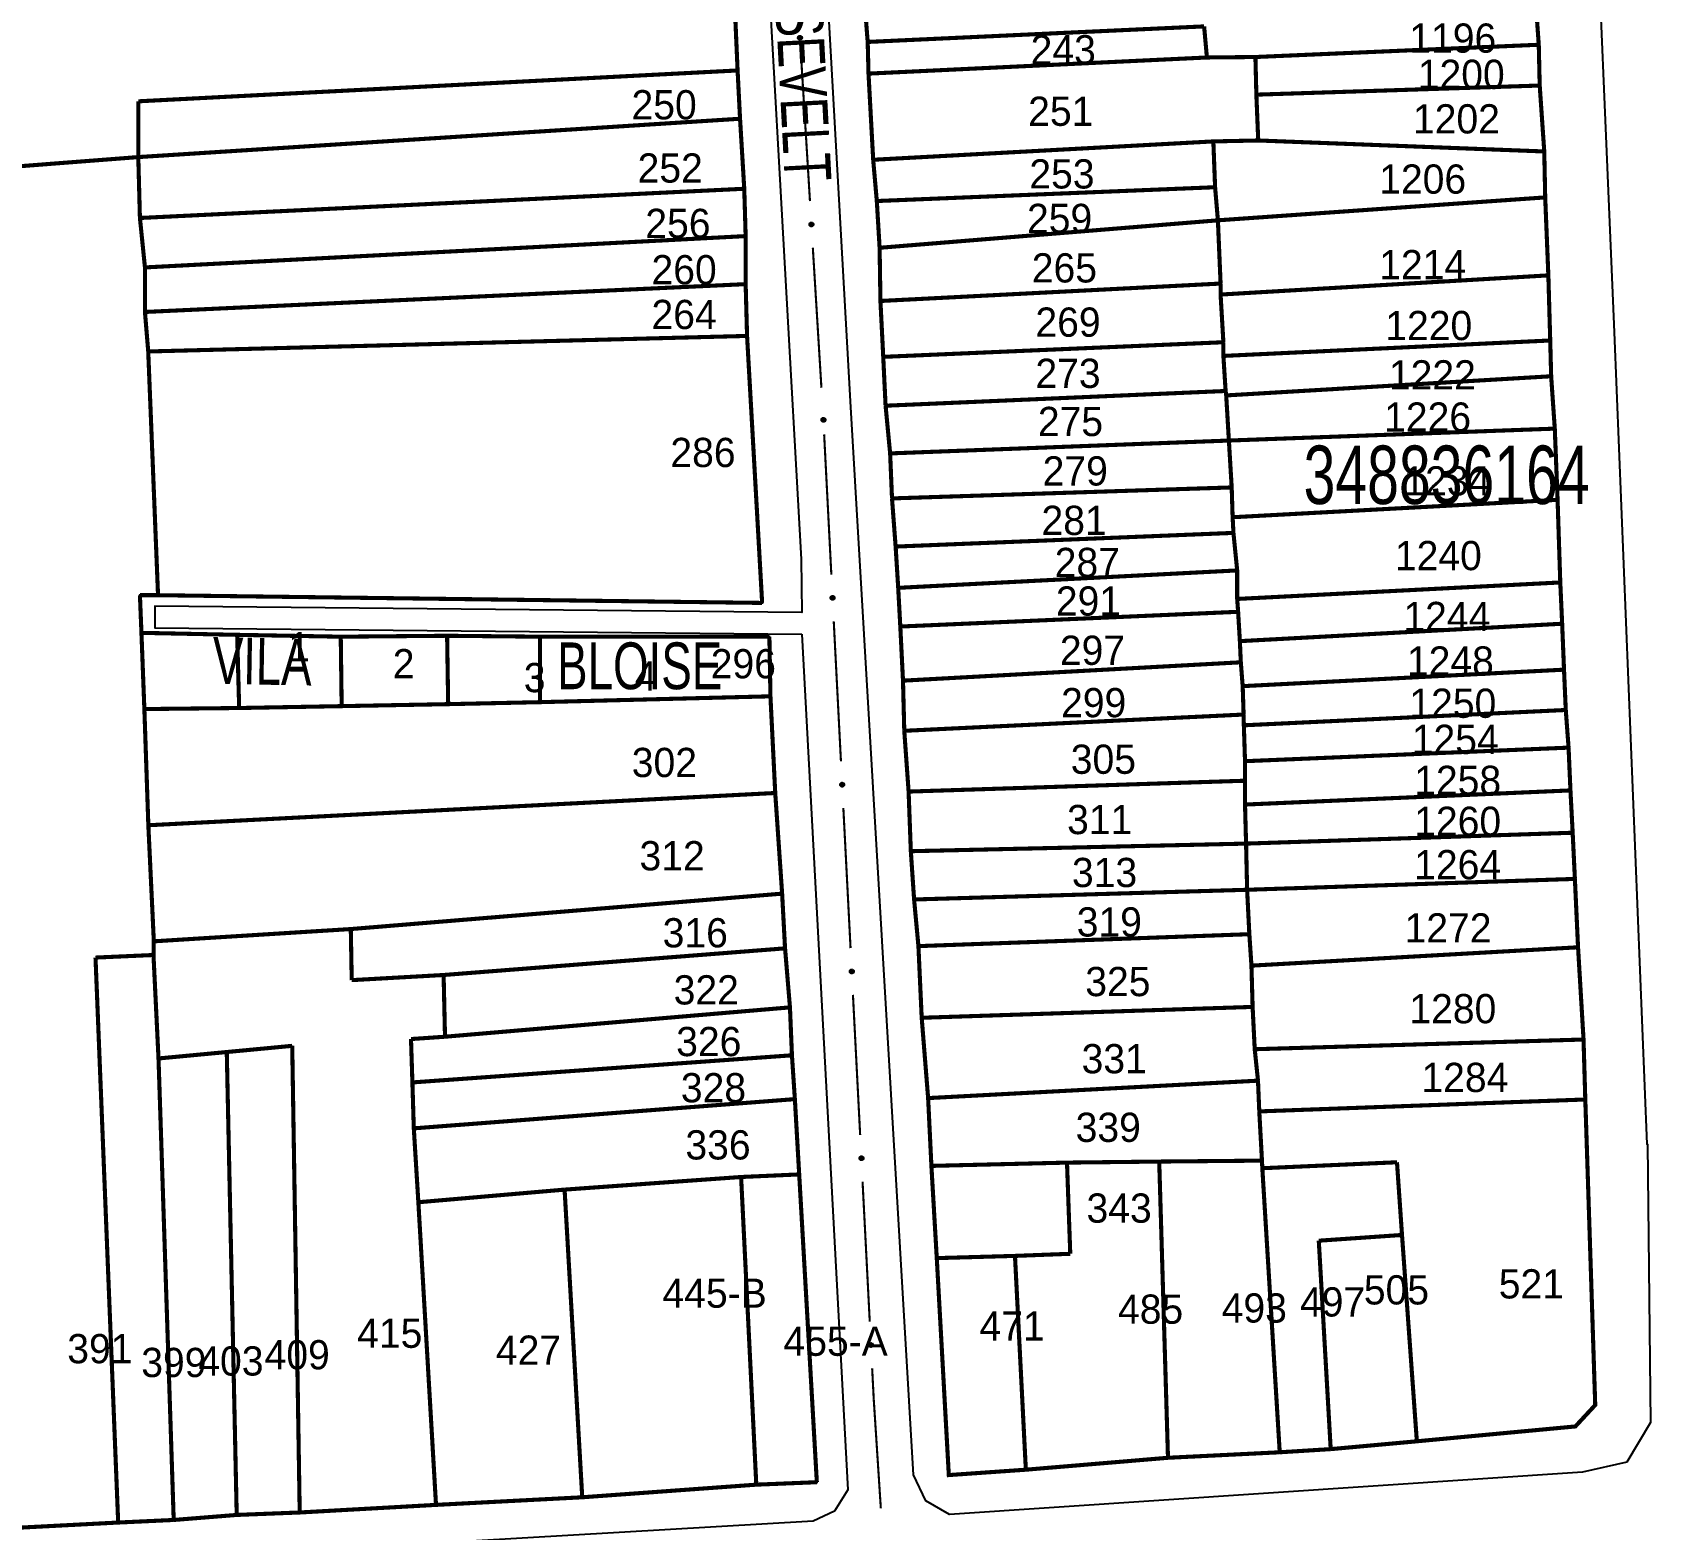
# Model space of a CAD drawing. Extents: x 202481 to 204056, y 4838981 to 4840330.
# Drawn here: x 202604.7 to 202743.1, y 4839503.7 to 4839631.7 of the extents above; entities that cross this region are included whole.
import ezdxf
from ezdxf.enums import TextEntityAlignment as Align

# ---------------------------------------------------------------- set-up
doc = ezdxf.new("R2010")
doc.units = 0
doc.header["$LTSCALE"] = 1.5
doc.header["$MEASUREMENT"] = 0
for name, color, linetype in [('CD_MALHA_LOTES', 7, 'CONTINUOUS'), ('CD_TXT_QUADRA', 7, 'CONTINUOUS'), ('RU-QUADRA', 210, 'CONTINUOUS'), ('SV-EIXO-RUA-PAV', 20, 'CONTINUOUS'), ('SV-RUA-PAVIM', 7, 'CONTINUOUS'), ('SV-TXT-RUA-PAV', 7, 'CONTINUOUS'), ('Th_NmrPort', 1, 'CONTINUOUS')]:
    doc.layers.add(name, color=color, linetype=linetype)
doc.styles.add('ARIAL', font='ARIAL.SHX')

msp = doc.modelspace()

# ---------------------------------------------------------------- linework, layer by layer
at = {"layer": 'CD_MALHA_LOTES', "linetype": 'Continuous', "const_width": 0.35, "flags": 128}
for points in [[(202664.73, 4839634.91), (202665.01, 4839628.49)], [(202676.14, 4839630.93), (202675.9, 4839633.99)], [(202733.32, 4839633.91), (202733.55, 4839630.69)], [(202676.14, 4839630.93), (202704.92, 4839632.26)], [(202705.16, 4839629.6), (202704.92, 4839632.26)], [(202676.21, 4839628.22), (202676.14, 4839630.93)], [(202709.31, 4839629.64), (202733.55, 4839630.69)], [(202733.55, 4839630.69), (202733.63, 4839627.2)], [(202676.21, 4839628.22), (202705.16, 4839629.6)], [(202709.31, 4839629.64), (202705.16, 4839629.6)], [(202709.39, 4839626.42), (202709.31, 4839629.64)], [(202613.74, 4839625.85), (202665.01, 4839628.49)], [(202665.01, 4839628.49), (202665.22, 4839624.36)], [(202676.61, 4839620.85), (202676.21, 4839628.22)], [(202709.39, 4839626.42), (202733.63, 4839627.2)], [(202709.55, 4839622.5), (202709.39, 4839626.42)], [(202733.63, 4839627.2), (202734.02, 4839621.56)], [(202613.74, 4839621.08), (202613.74, 4839625.85)], [(202613.74, 4839621.08), (202665.22, 4839624.36)], [(202665.22, 4839624.36), (202665.58, 4839618.37)], [(202676.61, 4839620.85), (202705.71, 4839622.42)], [(202705.71, 4839622.42), (202709.55, 4839622.5)], [(202705.86, 4839618.5), (202705.71, 4839622.42)], [(202734.02, 4839621.56), (202709.55, 4839622.5)], [(202600.92, 4839620.09), (202613.74, 4839621.08)], [(202613.88, 4839615.87), (202613.74, 4839621.08)], [(202676.92, 4839617.32), (202676.61, 4839620.85)], [(202734.02, 4839621.56), (202734.1, 4839617.63)], [(202613.88, 4839615.87), (202665.58, 4839618.37)], [(202665.58, 4839618.37), (202665.7, 4839614.32)], [(202676.92, 4839617.32), (202705.86, 4839618.5)], [(202706.1, 4839615.67), (202705.86, 4839618.5)], [(202677.16, 4839613.32), (202676.92, 4839617.32)], [(202706.1, 4839615.67), (202734.1, 4839617.63)], [(202734.1, 4839617.63), (202734.37, 4839610.96)], [(202614.31, 4839611.64), (202613.88, 4839615.87)], [(202677.16, 4839613.32), (202706.1, 4839615.67)], [(202706.33, 4839610.26), (202706.1, 4839615.67)], [(202614.31, 4839611.64), (202665.7, 4839614.32)], [(202665.7, 4839614.32), (202665.7, 4839610.21)], [(202677.23, 4839608.77), (202677.16, 4839613.32)], [(202614.31, 4839607.83), (202614.31, 4839611.64)], [(202614.31, 4839607.83), (202665.7, 4839610.21)], [(202665.7, 4839610.21), (202665.82, 4839605.78)], [(202677.23, 4839608.77), (202706.33, 4839610.26)], [(202706.33, 4839609.32), (202734.37, 4839610.96)], [(202706.33, 4839609.32), (202706.33, 4839610.26)], [(202734.37, 4839610.96), (202734.53, 4839605.39)], [(202677.47, 4839603.99), (202677.23, 4839608.77)], [(202706.57, 4839605.24), (202706.33, 4839609.32)], [(202614.59, 4839604.45), (202614.31, 4839607.83)], [(202614.59, 4839604.45), (202665.82, 4839605.78)], [(202665.82, 4839605.78), (202667.11, 4839582.94)], [(202615.43, 4839583.6), (202614.59, 4839604.45)], [(202677.47, 4839603.99), (202706.57, 4839605.24)], [(202706.57, 4839604.07), (202734.53, 4839605.39)], [(202706.57, 4839604.07), (202706.57, 4839605.24)], [(202734.53, 4839605.39), (202734.61, 4839602.33)], [(202677.67, 4839599.81), (202677.47, 4839603.99)], [(202706.76, 4839601.07), (202706.57, 4839604.07)], [(202706.81, 4839600.69), (202734.61, 4839602.33)], [(202734.61, 4839602.33), (202734.92, 4839597.85)], [(202677.67, 4839599.81), (202706.76, 4839601.07)], [(202706.81, 4839600.69), (202706.76, 4839601.07)], [(202707.04, 4839596.83), (202706.81, 4839600.69)], [(202678.06, 4839595.73), (202677.67, 4839599.81)], [(202707.04, 4839596.83), (202734.92, 4839597.85)], [(202734.92, 4839597.85), (202735.16, 4839591.76)], [(202678.06, 4839595.73), (202707.04, 4839596.83)], [(202707.28, 4839592.82), (202707.04, 4839596.83)], [(202678.22, 4839591.88), (202678.06, 4839595.73)], [(202678.22, 4839591.88), (202707.28, 4839592.82)], [(202678.53, 4839587.76), (202678.22, 4839591.88)], [(202707.36, 4839590.27), (202707.28, 4839592.82)], [(202707.36, 4839590.27), (202735.16, 4839591.76)], [(202735.16, 4839591.76), (202735.39, 4839584.69)], [(202707.43, 4839588.93), (202707.36, 4839590.27)], [(202678.53, 4839587.76), (202707.43, 4839588.93)], [(202707.75, 4839585.72), (202707.43, 4839588.93)], [(202678.75, 4839584.23), (202678.53, 4839587.76)], [(202678.75, 4839584.23), (202707.75, 4839585.72)], [(202707.75, 4839583.28), (202707.75, 4839585.72)], [(202613.88, 4839583.6), (202614.01, 4839580.38)], [(202615.43, 4839583.6), (202613.88, 4839583.6)], [(202667.11, 4839582.94), (202615.43, 4839583.6)], [(202678.93, 4839580.92), (202678.75, 4839584.23)], [(202707.75, 4839583.28), (202735.39, 4839584.69)], [(202735.39, 4839584.69), (202735.55, 4839581.16)], [(202678.93, 4839580.92), (202707.83, 4839582.18)], [(202707.83, 4839582.18), (202707.75, 4839583.28)], [(202707.98, 4839579.67), (202707.83, 4839582.18)], [(202679.16, 4839576.29), (202678.93, 4839580.92)], [(202707.98, 4839579.67), (202735.55, 4839581.16)], [(202735.55, 4839581.16), (202735.71, 4839577.23)], [(202614.26, 4839573.86), (202614.01, 4839580.38)], [(202614.01, 4839580.38), (202622.2, 4839580.21)], [(202622.2, 4839580.21), (202631.06, 4839580.05)], [(202622.37, 4839573.95), (202622.2, 4839580.21)], [(202631.06, 4839580.05), (202640.16, 4839580.13)], [(202631.14, 4839574.11), (202631.06, 4839580.05)], [(202640.16, 4839580.13), (202648.1, 4839580.05)], [(202640.25, 4839574.28), (202640.16, 4839580.13)], [(202648.1, 4839580.05), (202667.73, 4839580.05)], [(202648.1, 4839574.45), (202648.1, 4839580.05)], [(202667.73, 4839580.05), (202667.82, 4839574.95)], [(202708.06, 4839577.86), (202707.98, 4839579.67)], [(202679.16, 4839576.29), (202708.06, 4839577.86)], [(202708.22, 4839575.82), (202708.06, 4839577.86)], [(202708.22, 4839575.82), (202735.71, 4839577.23)], [(202735.71, 4839577.23), (202735.86, 4839573.78)], [(202679.27, 4839572), (202679.16, 4839576.29)], [(202708.3, 4839573.39), (202708.22, 4839575.82)], [(202614.26, 4839573.86), (202622.37, 4839573.95)], [(202614.6, 4839563.92), (202614.26, 4839573.86)], [(202631.14, 4839574.11), (202622.37, 4839573.95)], [(202640.25, 4839574.28), (202631.14, 4839574.11)], [(202648.1, 4839574.45), (202640.25, 4839574.28)], [(202667.82, 4839574.95), (202648.1, 4839574.45)], [(202667.82, 4839574.95), (202668.23, 4839566.68)], [(202708.32, 4839572.47), (202735.86, 4839573.78)], [(202735.86, 4839573.78), (202736.1, 4839570.56)], [(202679.27, 4839572), (202708.3, 4839573.39)], [(202708.32, 4839572.47), (202708.3, 4839573.39)], [(202708.42, 4839569.4), (202708.32, 4839572.47)], [(202679.64, 4839566.8), (202679.27, 4839572)], [(202708.42, 4839569.4), (202736.1, 4839570.56)], [(202736.1, 4839570.56), (202736.26, 4839566.9)], [(202708.42, 4839567.73), (202708.42, 4839569.4)], [(202679.64, 4839566.8), (202708.42, 4839567.73)], [(202679.83, 4839561.7), (202679.64, 4839566.8)], [(202708.42, 4839565.69), (202708.42, 4839567.73)], [(202708.42, 4839565.69), (202736.26, 4839566.9)], [(202736.26, 4839566.9), (202736.45, 4839563.28)], [(202614.6, 4839563.92), (202668.23, 4839566.68)], [(202668.23, 4839566.68), (202668.82, 4839558.07)], [(202708.51, 4839562.35), (202708.42, 4839565.69)], [(202615.07, 4839553.99), (202614.6, 4839563.92)], [(202708.51, 4839562.35), (202736.45, 4839563.28)], [(202736.45, 4839563.28), (202736.64, 4839559.33)], [(202679.83, 4839561.7), (202708.51, 4839562.35)], [(202680.11, 4839557.57), (202679.83, 4839561.7)], [(202708.6, 4839558.4), (202708.51, 4839562.35)], [(202708.6, 4839558.4), (202736.64, 4839559.33)], [(202736.64, 4839559.33), (202736.91, 4839553.48)], [(202631.92, 4839555.04), (202668.82, 4839558.07)], [(202668.82, 4839558.07), (202669.07, 4839553.39)], [(202680.11, 4839557.57), (202708.6, 4839558.4)], [(202680.48, 4839553.58), (202680.11, 4839557.57)], [(202708.79, 4839554.6), (202708.6, 4839558.4)], [(202615.07, 4839553.99), (202631.92, 4839555.04)], [(202632, 4839550.67), (202631.92, 4839555.04)], [(202680.48, 4839553.58), (202708.79, 4839554.6)], [(202708.97, 4839551.91), (202708.79, 4839554.6)], [(202615.04, 4839552.82), (202615.07, 4839553.99)], [(202639.86, 4839551.11), (202669.07, 4839553.39)], [(202669.07, 4839553.39), (202669.49, 4839548.34)], [(202680.76, 4839547.45), (202680.48, 4839553.58)], [(202708.97, 4839551.91), (202736.91, 4839553.48)], [(202736.91, 4839553.48), (202737.38, 4839545.59)], [(202610.08, 4839552.6), (202615.04, 4839552.82)], [(202612.02, 4839504.27), (202610.08, 4839552.6)], [(202615.47, 4839543.97), (202615.04, 4839552.82)], [(202709.07, 4839548.38), (202708.97, 4839551.91)], [(202639.86, 4839551.11), (202632, 4839550.67)], [(202639.98, 4839545.83), (202639.86, 4839551.11)], [(202669.49, 4839548.34), (202639.98, 4839545.83)], [(202669.49, 4839548.34), (202669.66, 4839544.24)], [(202680.76, 4839547.45), (202709.07, 4839548.38)], [(202681.31, 4839540.58), (202680.76, 4839547.45)], [(202709.25, 4839544.76), (202709.07, 4839548.38)], [(202621.31, 4839544.52), (202626.91, 4839545.05)], [(202626.91, 4839545.05), (202627.55, 4839505.13)], [(202637.07, 4839545.63), (202639.98, 4839545.83)], [(202637.19, 4839541.92), (202637.07, 4839545.63)], [(202709.25, 4839544.76), (202737.38, 4839545.59)], [(202709.53, 4839542.07), (202709.25, 4839544.76)], [(202737.38, 4839545.59), (202737.53, 4839540.46)], [(202615.47, 4839543.97), (202621.31, 4839544.52)], [(202616.77, 4839504.49), (202615.47, 4839543.97)], [(202622.16, 4839504.92), (202621.31, 4839544.52)], [(202637.19, 4839541.92), (202669.66, 4839544.24)], [(202669.66, 4839544.24), (202669.91, 4839540.49)], [(202637.31, 4839537.99), (202637.19, 4839541.92)], [(202681.31, 4839540.58), (202709.53, 4839542.07)], [(202709.64, 4839539.44), (202709.53, 4839542.07)], [(202637.31, 4839537.99), (202669.91, 4839540.49)], [(202669.91, 4839540.49), (202670.28, 4839534.05)], [(202681.59, 4839534.78), (202681.31, 4839540.58)], [(202709.64, 4839539.44), (202737.53, 4839540.46)], [(202737.53, 4839540.46), (202738.38, 4839514.32), (202736.68, 4839512.49), (202723.12, 4839511.22)], [(202709.87, 4839535.23), (202709.64, 4839539.44)], [(202637.7, 4839531.67), (202637.31, 4839537.99)], [(202681.59, 4839534.78), (202693.19, 4839535.06)], [(202693.19, 4839535.06), (202701.08, 4839535.15)], [(202693.47, 4839527.26), (202693.19, 4839535.06)], [(202701.08, 4839535.15), (202709.87, 4839535.23)], [(202701.83, 4839509.81), (202701.08, 4839535.15)], [(202709.9, 4839534.58), (202709.87, 4839535.23)], [(202709.9, 4839534.58), (202721.42, 4839535.09)], [(202721.42, 4839535.09), (202721.85, 4839528.87)], [(202650.21, 4839532.75), (202665.31, 4839533.83)], [(202665.31, 4839533.83), (202670.28, 4839534.05)], [(202666.61, 4839507.51), (202665.31, 4839533.83)], [(202670.28, 4839534.05), (202671.79, 4839507.72)], [(202682.05, 4839526.89), (202681.59, 4839534.78)], [(202711.39, 4839510.28), (202709.9, 4839534.58)], [(202637.7, 4839531.67), (202650.21, 4839532.75)], [(202651.72, 4839506.43), (202650.21, 4839532.75)], [(202639.21, 4839505.78), (202637.7, 4839531.67)], [(202714.73, 4839528.38), (202721.85, 4839528.87)], [(202715.75, 4839510.55), (202714.73, 4839528.38)], [(202721.85, 4839528.87), (202723.12, 4839511.22)], [(202682.05, 4839526.89), (202688.74, 4839527.08)], [(202689.67, 4839508.79), (202683.08, 4839508.33), (202682.05, 4839526.89)], [(202688.74, 4839527.08), (202693.47, 4839527.26)], [(202689.67, 4839508.79), (202688.74, 4839527.08)], [(202711.39, 4839510.28), (202701.83, 4839509.81)], [(202715.75, 4839510.55), (202711.39, 4839510.28)], [(202723.12, 4839511.22), (202715.75, 4839510.55)], [(202701.83, 4839509.81), (202689.67, 4839508.79)], [(202666.61, 4839507.51), (202651.72, 4839506.43)], [(202671.79, 4839507.72), (202666.61, 4839507.51)], [(202651.72, 4839506.43), (202639.21, 4839505.78)], [(202616.77, 4839504.49), (202612.02, 4839504.27)], [(202622.16, 4839504.92), (202616.77, 4839504.49)], [(202627.55, 4839505.13), (202622.16, 4839504.92)], [(202639.21, 4839505.78), (202627.55, 4839505.13)], [(202612.02, 4839504.27), (202603.74, 4839503.84)]]:
    msp.add_lwpolyline(points, dxfattribs=at)
at = {"layer": 'RU-QUADRA', "linetype": 'Continuous', "const_width": 0.18, "flags": 128}
for points in [[(202664.73, 4839634.91), (202665.01, 4839628.49), (202665.22, 4839624.36), (202665.58, 4839618.37), (202665.7, 4839614.32), (202665.7, 4839610.21), (202665.82, 4839605.78), (202667.11, 4839582.94), (202615.43, 4839583.6), (202613.88, 4839583.6), (202614.01, 4839580.38), (202622.2, 4839580.21), (202631.06, 4839580.05), (202640.16, 4839580.13), (202648.1, 4839580.05), (202667.73, 4839580.05), (202667.82, 4839574.95), (202668.23, 4839566.68), (202668.82, 4839558.07), (202669.07, 4839553.39), (202669.49, 4839548.34), (202669.66, 4839544.24), (202669.91, 4839540.49), (202670.28, 4839534.05), (202671.79, 4839507.72), (202666.61, 4839507.51), (202651.72, 4839506.43), (202639.21, 4839505.78), (202627.55, 4839505.13), (202622.16, 4839504.92), (202616.77, 4839504.49), (202612.02, 4839504.27), (202603.74, 4839503.84)], [(202733.32, 4839633.91), (202733.55, 4839630.69), (202733.63, 4839627.2), (202734.02, 4839621.56), (202734.1, 4839617.63), (202734.37, 4839610.96), (202734.53, 4839605.39), (202734.61, 4839602.33), (202734.92, 4839597.85), (202735.16, 4839591.76), (202735.39, 4839584.69), (202735.55, 4839581.16), (202735.71, 4839577.23), (202735.86, 4839573.78), (202736.1, 4839570.56), (202736.26, 4839566.9), (202736.45, 4839563.28), (202736.64, 4839559.33), (202736.91, 4839553.48), (202737.38, 4839545.59), (202738.38, 4839514.32), (202736.68, 4839512.49), (202723.12, 4839511.22), (202715.75, 4839510.55), (202711.39, 4839510.28), (202701.83, 4839509.81), (202689.67, 4839508.79), (202683.08, 4839508.33), (202682.05, 4839526.89), (202681.59, 4839534.78), (202681.31, 4839540.58), (202680.76, 4839547.45), (202680.48, 4839553.58), (202680.11, 4839557.57), (202679.83, 4839561.7), (202679.64, 4839566.8), (202679.27, 4839572), (202679.16, 4839576.29), (202678.93, 4839580.92), (202678.75, 4839584.23), (202678.53, 4839587.76), (202678.22, 4839591.88), (202678.06, 4839595.73), (202677.67, 4839599.81), (202677.47, 4839603.99), (202677.23, 4839608.77), (202677.16, 4839613.32), (202676.92, 4839617.32), (202676.61, 4839620.85), (202676.21, 4839628.22), (202676.14, 4839630.93), (202675.9, 4839633.99)]]:
    msp.add_lwpolyline(points, dxfattribs=at)
at = {"layer": 'SV-EIXO-RUA-PAV'}
for points in [[(202670.444548, 4839631.436282), (202670.481641, 4839631.404405), (202670.507002, 4839631.369423), (202670.519757, 4839631.334158), (202670.522902, 4839631.300057), (202670.52219, 4839631.264807), (202670.513632, 4839631.229426), (202670.495435, 4839631.192261), (202670.463719, 4839631.154828), (202670.426176, 4839631.131203), (202670.392272, 4839631.116848), (202670.356902, 4839631.111521), (202670.32267, 4839631.112786), (202670.286213, 4839631.122891), (202670.24873, 4839631.1417), (202670.211861, 4839631.174503), (202670.187232, 4839631.208968), (202670.175791, 4839631.243402), (202670.170661, 4839631.278995), (202670.171818, 4839631.314973), (202670.180419, 4839631.349655), (202670.199425, 4839631.387361), (202670.232283, 4839631.423321), (202670.266378, 4839631.448277), (202670.300642, 4839631.460199), (202670.335797, 4839631.464461), (202670.371161, 4839631.464178), (202670.407085, 4839631.457055), (202670.444548, 4839631.436282)], [(202671.424904, 4839615.466344), (202671.461997, 4839615.434467), (202671.487358, 4839615.399485), (202671.500112, 4839615.364221), (202671.503258, 4839615.330119), (202671.502546, 4839615.294869), (202671.493988, 4839615.259489), (202671.475791, 4839615.222324), (202671.444075, 4839615.18489), (202671.406532, 4839615.161265), (202671.372628, 4839615.146911), (202671.337258, 4839615.141584), (202671.303026, 4839615.142849), (202671.266568, 4839615.152954), (202671.229085, 4839615.171763), (202671.192216, 4839615.204565), (202671.167588, 4839615.239031), (202671.156147, 4839615.273465), (202671.151016, 4839615.309057), (202671.152174, 4839615.345036), (202671.160775, 4839615.379718), (202671.179781, 4839615.417423), (202671.212639, 4839615.453384), (202671.246734, 4839615.47834), (202671.280998, 4839615.490262), (202671.316153, 4839615.494524), (202671.351517, 4839615.49424), (202671.38744, 4839615.487118), (202671.424904, 4839615.466344)], [(202672.452558, 4839598.749143), (202672.489332, 4839598.716899), (202672.514344, 4839598.681667), (202672.526748, 4839598.646277), (202672.529554, 4839598.612146), (202672.528492, 4839598.576905), (202672.519582, 4839598.541611), (202672.501017, 4839598.504629), (202672.46893, 4839598.467512), (202672.431154, 4839598.444262), (202672.397109, 4839598.430245), (202672.361688, 4839598.42527), (202672.32747, 4839598.426875), (202672.291115, 4839598.437342), (202672.253821, 4839598.456523), (202672.217279, 4839598.48969), (202672.192995, 4839598.524399), (202672.181897, 4839598.558945), (202672.17712, 4839598.594587), (202672.178636, 4839598.630552), (202672.187581, 4839598.665147), (202672.206961, 4839598.702661), (202672.240175, 4839598.738294), (202672.274516, 4839598.76291), (202672.308897, 4839598.77449), (202672.344093, 4839598.778403), (202672.379452, 4839598.777767), (202672.415303, 4839598.770288), (202672.452558, 4839598.749143)], [(202673.235701, 4839583.516918), (202673.272475, 4839583.484674), (202673.297487, 4839583.449442), (202673.309891, 4839583.414052), (202673.312697, 4839583.379921), (202673.311635, 4839583.34468), (202673.302725, 4839583.309386), (202673.28416, 4839583.272404), (202673.252073, 4839583.235287), (202673.214297, 4839583.212037), (202673.180252, 4839583.19802), (202673.144831, 4839583.193045), (202673.110613, 4839583.19465), (202673.074258, 4839583.205117), (202673.036964, 4839583.224298), (202673.000423, 4839583.257465), (202672.976138, 4839583.292174), (202672.96504, 4839583.32672), (202672.960264, 4839583.362362), (202672.961779, 4839583.398327), (202672.970724, 4839583.432922), (202672.990104, 4839583.470436), (202673.023318, 4839583.506069), (202673.057659, 4839583.530685), (202673.09204, 4839583.542265), (202673.127236, 4839583.546177), (202673.162595, 4839583.545542), (202673.198446, 4839583.538063), (202673.235701, 4839583.516918)], [(202674.057233, 4839567.538023), (202674.094007, 4839567.505779), (202674.119019, 4839567.470547), (202674.131423, 4839567.435157), (202674.134229, 4839567.401026), (202674.133167, 4839567.365785), (202674.124258, 4839567.330491), (202674.105692, 4839567.293509), (202674.073605, 4839567.256392), (202674.035829, 4839567.233142), (202674.001784, 4839567.219125), (202673.966363, 4839567.21415), (202673.932145, 4839567.215755), (202673.89579, 4839567.226222), (202673.858496, 4839567.245403), (202673.821955, 4839567.27857), (202673.79767, 4839567.313279), (202673.786572, 4839567.347825), (202673.781796, 4839567.383467), (202673.783311, 4839567.419432), (202673.792257, 4839567.454027), (202673.811636, 4839567.491541), (202673.84485, 4839567.527174), (202673.879192, 4839567.55179), (202673.913572, 4839567.56337), (202673.948768, 4839567.567282), (202673.984127, 4839567.566647), (202674.019978, 4839567.559168), (202674.057233, 4839567.538023)], [(202674.878765, 4839551.559128), (202674.915539, 4839551.526884), (202674.940551, 4839551.491652), (202674.952955, 4839551.456262), (202674.955761, 4839551.422131), (202674.954699, 4839551.38689), (202674.94579, 4839551.351596), (202674.927224, 4839551.314614), (202674.895137, 4839551.277497), (202674.857361, 4839551.254247), (202674.823316, 4839551.24023), (202674.787895, 4839551.235255), (202674.753677, 4839551.23686), (202674.717322, 4839551.247327), (202674.680028, 4839551.266508), (202674.643487, 4839551.299675), (202674.619203, 4839551.334384), (202674.608104, 4839551.36893), (202674.603328, 4839551.404572), (202674.604843, 4839551.440537), (202674.613789, 4839551.475132), (202674.633168, 4839551.512646), (202674.666382, 4839551.548279), (202674.700724, 4839551.572895), (202674.735104, 4839551.584475), (202674.7703, 4839551.588387), (202674.805659, 4839551.587752), (202674.84151, 4839551.580273), (202674.878765, 4839551.559128)], [(202675.700297, 4839535.580233), (202675.737072, 4839535.547989), (202675.762084, 4839535.512757), (202675.774487, 4839535.477367), (202675.777293, 4839535.443236), (202675.776231, 4839535.407995), (202675.767322, 4839535.372701), (202675.748756, 4839535.335719), (202675.71667, 4839535.298602), (202675.678894, 4839535.275352), (202675.644848, 4839535.261335), (202675.609427, 4839535.25636), (202675.57521, 4839535.257965), (202675.538854, 4839535.268432), (202675.50156, 4839535.287613), (202675.465019, 4839535.32078), (202675.440735, 4839535.355489), (202675.429636, 4839535.390035), (202675.42486, 4839535.425677), (202675.426375, 4839535.461642), (202675.435321, 4839535.496237), (202675.4547, 4839535.533751), (202675.487914, 4839535.569384), (202675.522256, 4839535.594), (202675.556636, 4839535.60558), (202675.591832, 4839535.609492), (202675.627191, 4839535.608857), (202675.663043, 4839535.601378), (202675.700297, 4839535.580233)], [(202676.52183, 4839519.601338), (202676.558604, 4839519.569094), (202676.583616, 4839519.533862), (202676.596019, 4839519.498472), (202676.598825, 4839519.464341), (202676.597763, 4839519.4291), (202676.588854, 4839519.393806), (202676.570288, 4839519.356824), (202676.538202, 4839519.319707), (202676.500426, 4839519.296457), (202676.46638, 4839519.28244), (202676.430959, 4839519.277465), (202676.396742, 4839519.27907), (202676.360386, 4839519.289537), (202676.323092, 4839519.308718), (202676.286551, 4839519.341885), (202676.262267, 4839519.376594), (202676.251168, 4839519.41114), (202676.246392, 4839519.446782), (202676.247907, 4839519.482747), (202676.256853, 4839519.517342), (202676.276232, 4839519.554856), (202676.309446, 4839519.590489), (202676.343788, 4839519.615105), (202676.378169, 4839519.626685), (202676.413364, 4839519.630597), (202676.448723, 4839519.629962), (202676.484575, 4839519.622483), (202676.52183, 4839519.601338)]]:
    msp.add_lwpolyline(points, close=True, dxfattribs=at)
for points in [[(202670.171818, 4839631.314973), (202670.187232, 4839631.208968)], [(202670.177019, 4839631.328021), (202670.198665, 4839631.198109)], [(202670.180419, 4839631.349655), (202670.211861, 4839631.174503)], [(202670.192634, 4839631.363157), (202670.229356, 4839631.165816)], [(202670.199425, 4839631.387361), (202670.24873, 4839631.1417)], [(202670.217616, 4839631.401602), (202670.266774, 4839631.135303)], [(202670.232283, 4839631.423321), (202670.286213, 4839631.122891)], [(202670.248464, 4839631.433572), (202670.303104, 4839631.122495)], [(202670.266378, 4839631.448277), (202670.32267, 4839631.112786)], [(202670.282955, 4839631.450727), (202670.339101, 4839631.115135)], [(202670.300642, 4839631.460199), (202670.356902, 4839631.111521)], [(202670.317948, 4839631.459711), (202670.371871, 4839631.11578)], [(202670.335797, 4839631.464461), (202670.392272, 4839631.116848)], [(202670.354805, 4839631.460606), (202670.410699, 4839631.1291)], [(202670.371161, 4839631.464178), (202670.426176, 4839631.131203)], [(202670.389272, 4839631.455887), (202670.445107, 4839631.147617)], [(202670.407085, 4839631.457055), (202670.463719, 4839631.154828)], [(202670.424073, 4839631.445719), (202670.477484, 4839631.176947)], [(202670.444548, 4839631.436282), (202670.495435, 4839631.192261)], [(202670.464047, 4839631.418097), (202670.50366, 4839631.218199)], [(202670.481641, 4839631.404405), (202670.513632, 4839631.229426)], [(202670.496184, 4839631.384526), (202670.516384, 4839631.255892)], [(202670.507002, 4839631.369423), (202670.52219, 4839631.264807)], [(202671.160775, 4839615.379718), (202671.192216, 4839615.204565)], [(202671.17299, 4839615.39322), (202671.209712, 4839615.195879)], [(202671.179781, 4839615.417423), (202671.229085, 4839615.171763)], [(202671.197972, 4839615.431665), (202671.24713, 4839615.165365)], [(202671.212639, 4839615.453384), (202671.266568, 4839615.152954)], [(202671.22882, 4839615.463634), (202671.28346, 4839615.152558)], [(202671.246734, 4839615.47834), (202671.303026, 4839615.142849)], [(202671.263311, 4839615.48079), (202671.319456, 4839615.145198)], [(202671.280998, 4839615.490262), (202671.337258, 4839615.141584)], [(202671.298304, 4839615.489773), (202671.352227, 4839615.145842)], [(202671.316153, 4839615.494524), (202671.372628, 4839615.146911)], [(202671.33516, 4839615.490669), (202671.391055, 4839615.159163)], [(202671.351517, 4839615.49424), (202671.406532, 4839615.161265)], [(202671.369627, 4839615.485949), (202671.425463, 4839615.17768)], [(202671.38744, 4839615.487118), (202671.444075, 4839615.18489)], [(202671.404429, 4839615.475782), (202671.457839, 4839615.207009)], [(202671.424904, 4839615.466344), (202671.475791, 4839615.222324)], [(202671.444403, 4839615.44816), (202671.484016, 4839615.248262)], [(202671.461997, 4839615.434467), (202671.493988, 4839615.259489)], [(202671.47654, 4839615.414588), (202671.49674, 4839615.285954)], [(202671.487358, 4839615.399485), (202671.502546, 4839615.294869)], [(202671.152174, 4839615.345036), (202671.167588, 4839615.239031)], [(202671.157375, 4839615.358084), (202671.179021, 4839615.228172)], [(202672.256457, 4839598.748383), (202672.308002, 4839598.436778)], [(202672.274516, 4839598.76291), (202672.32747, 4839598.426875)], [(202672.291117, 4839598.765194), (202672.343923, 4839598.429061)], [(202672.308897, 4839598.77449), (202672.361688, 4839598.42527)], [(202672.326197, 4839598.77383), (202672.376698, 4839598.42938)], [(202672.344093, 4839598.778403), (202672.397109, 4839598.430245)], [(202672.363061, 4839598.774359), (202672.415657, 4839598.442313)], [(202672.379452, 4839598.777767), (202672.431154, 4839598.444262)], [(202672.397479, 4839598.769297), (202672.450247, 4839598.460488)], [(202672.415303, 4839598.770288), (202672.46893, 4839598.467512)], [(202672.432178, 4839598.758784), (202672.482914, 4839598.489494)], [(202672.452558, 4839598.749143), (202672.501017, 4839598.504629)], [(202672.178636, 4839598.630552), (202672.192995, 4839598.524399)], [(202672.183966, 4839598.643548), (202672.204319, 4839598.513427)], [(202672.187581, 4839598.665147), (202672.217279, 4839598.48969)], [(202672.19993, 4839598.678527), (202672.234688, 4839598.48083)], [(202672.206961, 4839598.702661), (202672.253821, 4839598.456523)], [(202672.225293, 4839598.716722), (202672.2718, 4839598.449947)], [(202672.240175, 4839598.738294), (202672.291115, 4839598.437342)], [(202672.471875, 4839598.730766), (202672.509499, 4839598.530484)], [(202672.489332, 4839598.716899), (202672.519582, 4839598.541611)], [(202672.503677, 4839598.696876), (202672.522597, 4839598.568048)], [(202672.514344, 4839598.681667), (202672.528492, 4839598.576905)], [(202673.057659, 4839583.530685), (202673.110613, 4839583.19465)], [(202673.07426, 4839583.532969), (202673.127066, 4839583.196836)], [(202673.09204, 4839583.542265), (202673.144831, 4839583.193045)], [(202673.10934, 4839583.541605), (202673.159842, 4839583.197155)], [(202673.127236, 4839583.546177), (202673.180252, 4839583.19802)], [(202673.146204, 4839583.542134), (202673.1988, 4839583.210088)], [(202673.162595, 4839583.545542), (202673.214297, 4839583.212037)], [(202673.180622, 4839583.537072), (202673.23339, 4839583.228263)], [(202673.198446, 4839583.538063), (202673.252073, 4839583.235287)], [(202673.215321, 4839583.526559), (202673.266057, 4839583.257269)], [(202672.961779, 4839583.398327), (202672.976138, 4839583.292174)], [(202672.967109, 4839583.411323), (202672.987462, 4839583.281202)], [(202672.970724, 4839583.432922), (202673.000423, 4839583.257465)], [(202672.983073, 4839583.446302), (202673.017831, 4839583.248605)], [(202672.990104, 4839583.470436), (202673.036964, 4839583.224298)], [(202673.008436, 4839583.484496), (202673.054943, 4839583.217722)], [(202673.023318, 4839583.506069), (202673.074258, 4839583.205117)], [(202673.0396, 4839583.516158), (202673.091145, 4839583.204553)], [(202673.235701, 4839583.516918), (202673.28416, 4839583.272404)], [(202673.255018, 4839583.49854), (202673.292642, 4839583.298259)], [(202673.272475, 4839583.484674), (202673.302725, 4839583.309386)], [(202673.28682, 4839583.464651), (202673.30574, 4839583.335823)], [(202673.297487, 4839583.449442), (202673.311635, 4839583.34468)], [(202673.783311, 4839567.419432), (202673.79767, 4839567.313279)], [(202673.788641, 4839567.432428), (202673.808995, 4839567.302307)], [(202673.792257, 4839567.454027), (202673.821955, 4839567.27857)], [(202673.804605, 4839567.467407), (202673.839363, 4839567.26971)], [(202673.811636, 4839567.491541), (202673.858496, 4839567.245403)], [(202673.829968, 4839567.505601), (202673.876476, 4839567.238827)], [(202673.84485, 4839567.527174), (202673.89579, 4839567.226222)], [(202673.861132, 4839567.537263), (202673.912677, 4839567.225658)], [(202673.879192, 4839567.55179), (202673.932145, 4839567.215755)], [(202673.895792, 4839567.554074), (202673.948598, 4839567.217941)], [(202673.913572, 4839567.56337), (202673.966363, 4839567.21415)], [(202673.930872, 4839567.56271), (202673.981374, 4839567.21826)], [(202673.948768, 4839567.567282), (202674.001784, 4839567.219125)], [(202673.967736, 4839567.563239), (202674.020332, 4839567.231193)], [(202673.984127, 4839567.566647), (202674.035829, 4839567.233142)], [(202674.002154, 4839567.558177), (202674.054922, 4839567.249368)], [(202674.019978, 4839567.559168), (202674.073605, 4839567.256392)], [(202674.036853, 4839567.547664), (202674.087589, 4839567.278374)], [(202674.057233, 4839567.538023), (202674.105692, 4839567.293509)], [(202674.076551, 4839567.519646), (202674.114174, 4839567.319364)], [(202674.094007, 4839567.505779), (202674.124258, 4839567.330491)], [(202674.108352, 4839567.485756), (202674.127273, 4839567.356928)], [(202674.119019, 4839567.470547), (202674.133167, 4839567.365785)], [(202674.604843, 4839551.440537), (202674.619203, 4839551.334384)], [(202674.610173, 4839551.453533), (202674.630527, 4839551.323412)], [(202674.613789, 4839551.475132), (202674.643487, 4839551.299675)], [(202674.626137, 4839551.488512), (202674.660895, 4839551.290815)], [(202674.633168, 4839551.512646), (202674.680028, 4839551.266508)], [(202674.6515, 4839551.526706), (202674.698008, 4839551.259932)], [(202674.666382, 4839551.548279), (202674.717322, 4839551.247327)], [(202674.682664, 4839551.558368), (202674.734209, 4839551.246763)], [(202674.700724, 4839551.572895), (202674.753677, 4839551.23686)], [(202674.717324, 4839551.575179), (202674.77013, 4839551.239046)], [(202674.735104, 4839551.584475), (202674.787895, 4839551.235255)], [(202674.752405, 4839551.583815), (202674.802906, 4839551.239365)], [(202674.7703, 4839551.588387), (202674.823316, 4839551.24023)], [(202674.789268, 4839551.584344), (202674.841864, 4839551.252298)], [(202674.805659, 4839551.587752), (202674.857361, 4839551.254247)], [(202674.823687, 4839551.579282), (202674.876454, 4839551.270473)], [(202674.84151, 4839551.580273), (202674.895137, 4839551.277497)], [(202674.858385, 4839551.568769), (202674.909121, 4839551.299479)], [(202674.878765, 4839551.559128), (202674.927224, 4839551.314614)], [(202674.898083, 4839551.540751), (202674.935706, 4839551.340469)], [(202674.915539, 4839551.526884), (202674.94579, 4839551.351596)], [(202674.929884, 4839551.506861), (202674.948805, 4839551.378033)], [(202674.940551, 4839551.491652), (202674.954699, 4839551.38689)], [(202675.426375, 4839535.461642), (202675.440735, 4839535.355489)], [(202675.431706, 4839535.474638), (202675.452059, 4839535.344517)], [(202675.435321, 4839535.496237), (202675.465019, 4839535.32078)], [(202675.447669, 4839535.509617), (202675.482427, 4839535.31192)], [(202675.4547, 4839535.533751), (202675.50156, 4839535.287613)], [(202675.473032, 4839535.547811), (202675.51954, 4839535.281037)], [(202675.487914, 4839535.569384), (202675.538854, 4839535.268432)], [(202675.504196, 4839535.579473), (202675.555741, 4839535.267868)], [(202675.522256, 4839535.594), (202675.57521, 4839535.257965)], [(202675.538856, 4839535.596284), (202675.591662, 4839535.260151)], [(202675.556636, 4839535.60558), (202675.609427, 4839535.25636)], [(202675.573937, 4839535.60492), (202675.624438, 4839535.26047)], [(202675.591832, 4839535.609492), (202675.644848, 4839535.261335)], [(202675.6108, 4839535.605449), (202675.663396, 4839535.273403)], [(202675.627191, 4839535.608857), (202675.678894, 4839535.275352)], [(202675.645219, 4839535.600387), (202675.697986, 4839535.291578)], [(202675.663043, 4839535.601378), (202675.71667, 4839535.298602)], [(202675.679917, 4839535.589874), (202675.730653, 4839535.320584)], [(202675.700297, 4839535.580233), (202675.748756, 4839535.335719)], [(202675.719615, 4839535.561856), (202675.757239, 4839535.361574)], [(202675.737072, 4839535.547989), (202675.767322, 4839535.372701)], [(202675.751416, 4839535.527966), (202675.770337, 4839535.399138)], [(202675.762084, 4839535.512757), (202675.776231, 4839535.407995)], [(202676.247907, 4839519.482747), (202676.262267, 4839519.376594)], [(202676.253238, 4839519.495743), (202676.273591, 4839519.365622)], [(202676.256853, 4839519.517342), (202676.286551, 4839519.341885)], [(202676.269201, 4839519.530722), (202676.30396, 4839519.333025)], [(202676.276232, 4839519.554856), (202676.323092, 4839519.308718)], [(202676.294564, 4839519.568917), (202676.341072, 4839519.302142)], [(202676.309446, 4839519.590489), (202676.360386, 4839519.289537)], [(202676.325728, 4839519.600578), (202676.377273, 4839519.288973)], [(202676.343788, 4839519.615105), (202676.396742, 4839519.27907)], [(202676.360388, 4839519.617389), (202676.413195, 4839519.281256)], [(202676.378169, 4839519.626685), (202676.430959, 4839519.277465)], [(202676.395469, 4839519.626025), (202676.44597, 4839519.281575)], [(202676.413364, 4839519.630597), (202676.46638, 4839519.28244)], [(202676.432332, 4839519.626554), (202676.484928, 4839519.294508)], [(202676.448723, 4839519.629962), (202676.500426, 4839519.296457)], [(202676.466751, 4839519.621492), (202676.519518, 4839519.312683)], [(202676.484575, 4839519.622483), (202676.538202, 4839519.319707)], [(202676.501449, 4839519.610979), (202676.552185, 4839519.341689)], [(202676.52183, 4839519.601338), (202676.570288, 4839519.356824)], [(202676.541147, 4839519.582961), (202676.578771, 4839519.382679)], [(202676.558604, 4839519.569094), (202676.588854, 4839519.393806)], [(202676.572948, 4839519.549071), (202676.591869, 4839519.420243)], [(202676.583616, 4839519.533862), (202676.597763, 4839519.4291)]]:
    msp.add_lwpolyline(points, dxfattribs=at)
at = {"layer": 'SV-EIXO-RUA-PAV', "const_width": 0.18}
for points in [[(202670.466022, 4839629.289884), (202671.201289, 4839617.312431)], [(202671.446378, 4839613.319947), (202672.181645, 4839601.342494)], [(202672.414303, 4839597.349308), (202673.030452, 4839585.365137)], [(202673.235835, 4839581.370413), (202673.851984, 4839569.386242)], [(202674.057367, 4839565.391518), (202674.673516, 4839553.407347)], [(202674.878899, 4839549.412623), (202675.495048, 4839537.428452)], [(202675.700431, 4839533.433728), (202676.31658, 4839521.449557)], [(202676.521963, 4839517.454833), (202676.624655, 4839515.457471)], [(202676.624655, 4839515.457471), (202676.66, 4839514.77)], [(202676.66, 4839514.77), (202677.264079, 4839505.477994)]]:
    msp.add_lwpolyline(points, dxfattribs=at)
at = {"layer": 'SV-RUA-PAVIM', "linetype": 'Continuous'}
for points in [[(202657.53, 4839829.75, 6.22), (202661.3, 4839752.79, 6.48), (202664.19, 4839696.78, 5.47), (202663.06, 4839695.09, 5.48), (202660.5, 4839694.25, 5.49), (202611.23, 4839690.85, 7.6), (202611.33, 4839685.1, 7.53), (202663.44, 4839688.25, 5.56), (202664.37, 4839687.37, 5.55), (202664.86, 4839686.16, 5.46), (202670.46, 4839586.68, 7.04), (202670.52, 4839582.13, 7.04), (202615.15, 4839582.66, 7.04), (202615.15, 4839580.8, 7.04), (202670.52, 4839580.27, 7.04)], [(202670.52, 4839580.27, 7.04), (202674.43, 4839507.06, 11.1), (202673.31, 4839505.24, 11.06), (202671.47, 4839504.39, 11.06), (202550.89, 4839497.34, 11.88), (202548.12, 4839498.77, 11.89), (202546.32, 4839501.18, 11.88), (202540.93, 4839584.47, 11.21), (202536.95, 4839634.32, 11.21)]]:
    msp.add_polyline3d(points, dxfattribs=at)
msp.add_polyline3d([(202737.24, 4839671.24, 5.88), (202740.01, 4839606.1, 7.14), (202742.8, 4839536.63, 9.64), (202742.84, 4839536.63, 9.76), (202743.12, 4839512.82, 10.5), (202741.09, 4839509.44, 10.66), (202737.3, 4839508.58, 10.78), (202683.14, 4839504.95, 10.88), (202681.11, 4839506.14, 10.9), (202680.05, 4839508.34, 10.89), (202674.69, 4839599.68, 6.66), (202669.89, 4839685.48, 5.35), (202670.97, 4839688.03, 5.36), (202672.48, 4839689.2, 5.38), (202731.96, 4839693.2, 5.68), (202734.81, 4839691.85, 5.57), (202736.27, 4839689.35, 5.63)], close=True, dxfattribs=at)

# ---------------------------------------------------------------- texts
at = {"layer": 'CD_TXT_QUADRA', "style": 'ARIAL', "width": 0.7}
msp.add_text('348836164', height=5, dxfattribs=at).set_placement((202713.43, 4839591.4))
at = {"layer": 'SV-TXT-RUA-PAV', "style": 'ARIAL', "width": 0.7}
for s, rotation, p in [('ROOSEVELT', 273, (202667.8, 4839642.78)), ('VILA', 359, (202620.07, 4839576.02))]:
    msp.add_text(s, height=4, rotation=rotation, dxfattribs=at).set_placement(p)
msp.add_text('BLOISE', height=4, dxfattribs=at).set_placement((202649.57, 4839575.56))
at = {"layer": 'Th_NmrPort', "color": 1}
for s, p in [('1196', (202722.473333, 4839631.26)), ('243', (202690.078559, 4839630.262248)), ('1200', (202723.2, 4839628.16)), ('250', (202655.93516, 4839625.555971)), ('251', (202689.868559, 4839625.002248)), ('1202', (202722.79, 4839624.35)), ('252', (202656.45516, 4839620.145971)), ('253', (202689.968559, 4839619.642248)), ('1206', (202719.9, 4839619.2)), ('259', (202689.768559, 4839615.832248)), ('256', (202657.11516, 4839615.405971)), ('260', (202657.64516, 4839611.445971)), ('265', (202690.178559, 4839611.602248)), ('1214', (202719.9, 4839611.88)), ('264', (202657.64516, 4839607.615971)), ('269', (202690.488559, 4839606.962248)), ('1220', (202720.42, 4839606.67)), ('273', (202690.488559, 4839602.582248)), ('1222', (202720.73, 4839602.45)), ('275', (202690.698559, 4839598.462248)), ('1226', (202720.32, 4839598.84)), ('286', (202659.258559, 4839595.812248)), ('279', (202691.108559, 4839594.232248)), ('1234', (202721.97, 4839593.38)), ('281', (202691.008559, 4839590.002248)), ('287', (202692.138559, 4839586.402248)), ('1240', (202721.24, 4839586.99)), ('291', (202692.238559, 4839583.102248)), ('1244', (202721.97, 4839581.78)), ('1', (202626.571957, 4839579.188526)), ('297', (202692.583333, 4839578.89)), ('2', (202635.508559, 4839577.742248)), ('296', (202662.711957, 4839577.738526)), ('1248', (202722.27, 4839577.97)), ('3', (202646.718559, 4839576.552248)), ('4', (202656.218559, 4839576.682248)), ('299', (202692.683333, 4839574.41)), ('1250', (202722.48, 4839574.36)), ('1254', (202722.683333, 4839571.27)), ('302', (202655.958559, 4839569.292248)), ('305', (202693.513333, 4839569.57)), ('1258', (202722.893333, 4839567.76)), ('311', (202693.196667, 4839564.41)), ('1260', (202722.893333, 4839564.26)), ('312', (202656.618559, 4839561.312248)), ('1264', (202722.89, 4839560.55)), ('313', (202693.613333, 4839559.88)), ('316', (202658.598559, 4839554.722248)), ('319', (202694.023333, 4839555.65)), ('1272', (202722.07, 4839555.14)), ('325', (202694.753333, 4839550.55)), ('322', (202659.541957, 4839549.838526)), ('1280', (202722.48, 4839548.23)), ('326', (202659.756042, 4839545.417858)), ('331', (202694.44, 4839543.95)), ('1284', (202723.51, 4839542.35)), ('328', (202660.156042, 4839541.467858)), ('339', (202693.93, 4839538.08)), ('336', (202660.546042, 4839536.577858)), ('343', (202694.86, 4839531.17)), ('505', (202718.584029, 4839524.17516)), ('521', (202730.127752, 4839524.688559)), ('445-B', (202658.584029, 4839523.89516)), ('497', (202713.124029, 4839523.14516)), ('485', (202697.554029, 4839522.52516)), ('493', (202706.424029, 4839522.62516)), ('415', (202632.464029, 4839520.46516)), ('471', (202685.704029, 4839521.08516)), ('391', (202607.664029, 4839519.14516)), ('409', (202624.544029, 4839518.62516)), ('427', (202644.334029, 4839519.01516)), ('455-A', (202668.93656, 4839519.782563)), ('399', (202613.994029, 4839517.96516)), ('403', (202618.874029, 4839518.09516))]:
    msp.add_text(s, height=2.5, dxfattribs=at).set_placement(p, align=Align.MIDDLE_LEFT)

doc.saveas('drawing.dxf')
